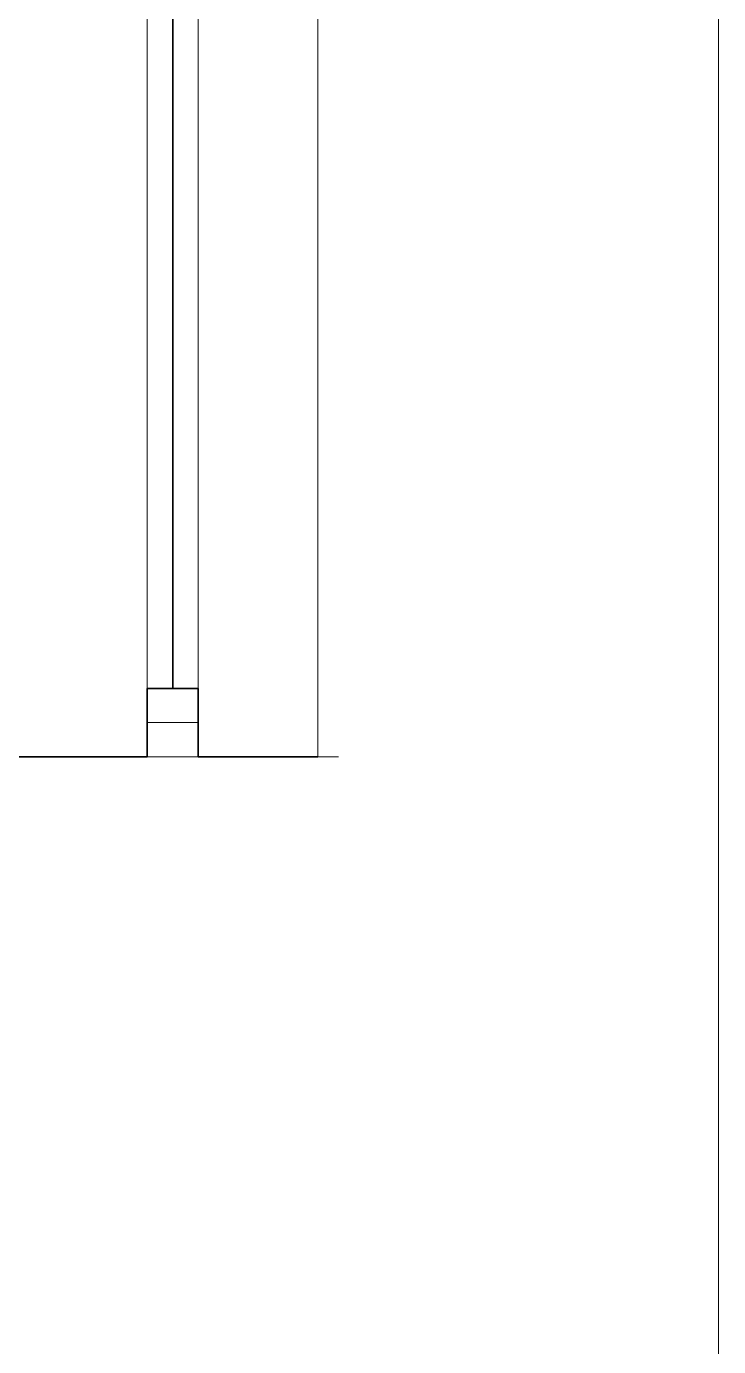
# Model space of a CAD drawing. Header units: millimetres. Extents: x 3767 to 22479, y 1034 to 12216.
# Drawn here: x 10378 to 11392, y 8852 to 10783 of the extents above; entities that cross this region are included whole.
import ezdxf

# ---------------------------------------------------------------- set-up
doc = ezdxf.new("R2010")
doc.units = ezdxf.units.MM
for name, color, linetype, lineweight in [('dim', 4, 'Continuous', 0), ('section', 5, 'Continuous', 35), ('wall', 7, 'Continuous', 13), ('windows', 4, 'Continuous', 13)]:
    doc.layers.add(name, color=color, linetype=linetype, lineweight=lineweight)

msp = doc.modelspace()

# ---------------------------------------------------------------- linework, layer by layer
at = {"layer": 'dim'}
msp.add_lwpolyline([(3766.7, 12216.3), (11391.7, 12216.3), (11391.7, 1034.3), (3766.7, 1034.3)], close=True, dxfattribs=at)
at = {"layer": 'section', "linetype": 'Continuous'}
for p, q in [((10592.6, 9814.4), (10592.6, 11764.4)), ((10630.1, 9814.4), (10555.1, 9814.4)), ((10555.1, 9814.4), (10555.1, 9764.4)), ((10630.1, 9764.4), (10630.1, 9814.4)), ((10555.1, 9764.4), (10555.1, 9714.4)), ((10630.1, 9714.4), (10630.1, 9764.4)), ((10305.1, 9714.4), (10555.1, 9714.4))]:
    msp.add_line(p, q, dxfattribs=at)
msp.add_lwpolyline([(10805.1, 9714.4), (10630.1, 9714.4)], dxfattribs=at)
at = {"layer": 'wall'}
for p, q in [((10805.1, 11814.4), (10805.1, 9714.4)), ((10805.1, 9714.4), (10835.1, 9714.4))]:
    msp.add_line(p, q, dxfattribs=at)
at = {"layer": 'windows'}
for p, q in [((10555.1, 9814.4), (10555.1, 11764.4)), ((10630.1, 9814.4), (10630.1, 11764.4)), ((10630.1, 9764.4), (10555.1, 9764.4)), ((10555.1, 9764.4), (10630.1, 9764.4)), ((10555.1, 9714.4), (10630.1, 9714.4))]:
    msp.add_line(p, q, dxfattribs=at)

doc.saveas('drawing.dxf')
